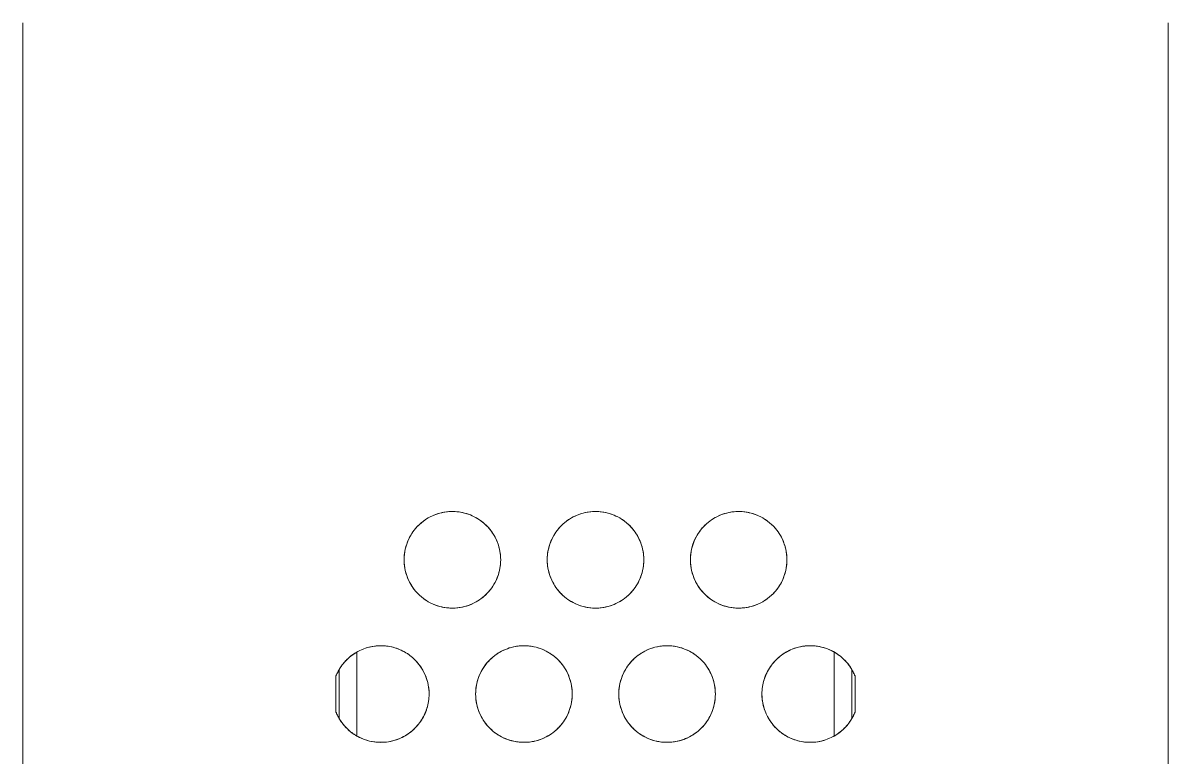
# Model space of a CAD drawing. Header units: millimetres. Extents: x -8546 to 211781, y -3000 to 31870.
# Drawn here: x 206621.91 to 206653.91, y 4772.38 to 4792.89 of the extents above; entities that cross this region are included whole.
import ezdxf

# ---------------------------------------------------------------- set-up
doc = ezdxf.new("R2010")
doc.units = ezdxf.units.MM
doc.layers.add('P-SANR-FIXT', color=6, linetype='Continuous', lineweight=9)

# ---------------------------------------------------------------- blocks, each defined once
blk = doc.blocks.new('Plumbing_Fixtures-Grohe-Allure-Rainshower_Shower_System_Wall_Mounted-12-METRIC - Allure 27 469 000-445960-D-D')
at = {"layer": 'P-SANR-FIXT'}
for p, q in [((3750.492, 4792.892), (3750.492, 4717.892)), ((3782.492, 4717.892), (3782.492, 4792.892)), ((3759.825, 4775.315), (3759.825, 4772.969)), ((3773.159, 4775.316), (3773.159, 4772.968)), ((3759.332, 4773.453), (3759.332, 4774.831)), ((3773.654, 4774.83), (3773.654, 4773.454)), ((3759.238, 4774.65), (3759.238, 4773.634)), ((3773.747, 4773.635), (3773.747, 4774.649))]:
    blk.add_line(p, q, dxfattribs=at)
for points, knots in [([(3763.842, 4777.892), (3763.841, 4777.975), (3763.826, 4778.136), (3763.766, 4778.361), (3763.662, 4778.579), (3763.524, 4778.774), (3763.353, 4778.939), (3763.158, 4779.075), (3762.943, 4779.171), (3762.697, 4779.235), (3762.423, 4779.25), (3762.139, 4779.205), (3761.864, 4779.099), (3761.622, 4778.937), (3761.419, 4778.728), (3761.208, 4778.385), (3761.145, 4778.1), (3761.142, 4777.892)], [0, 0, 0, 0, 0.055556, 0.111111, 0.166667, 0.222222, 0.277778, 0.333333, 0.388889, 0.444444, 0.513889, 0.583333, 0.652778, 0.722222, 0.791667, 0.861111, 1, 1, 1, 1]), ([(3761.142, 4777.892), (3761.143, 4777.975), (3761.159, 4778.137), (3761.219, 4778.362), (3761.322, 4778.578), (3761.458, 4778.771), (3761.625, 4778.935), (3761.816, 4779.068), (3762.027, 4779.166), (3762.269, 4779.232), (3762.542, 4779.251), (3762.828, 4779.21), (3763.108, 4779.106), (3763.354, 4778.943), (3763.563, 4778.733), (3763.776, 4778.386), (3763.84, 4778.1), (3763.842, 4777.892)], [0, 0, 0, 0, 0.055556, 0.111111, 0.166667, 0.222222, 0.277778, 0.333333, 0.388889, 0.444444, 0.513889, 0.583333, 0.652778, 0.722222, 0.791667, 0.861111, 1, 1, 1, 1]), ([(3765.142, 4777.892), (3765.143, 4777.974), (3765.158, 4778.133), (3765.217, 4778.355), (3765.318, 4778.571), (3765.453, 4778.765), (3765.621, 4778.931), (3765.813, 4779.067), (3766.028, 4779.166), (3766.275, 4779.234), (3766.553, 4779.251), (3766.842, 4779.207), (3767.122, 4779.098), (3767.366, 4778.933), (3767.571, 4778.722), (3767.778, 4778.379), (3767.84, 4778.096), (3767.842, 4777.892)], [0, 0, 0, 0, 0.055556, 0.111111, 0.166667, 0.222222, 0.277778, 0.333333, 0.388889, 0.444444, 0.513889, 0.583333, 0.652778, 0.722222, 0.791667, 0.861111, 1, 1, 1, 1]), ([(3767.842, 4777.892), (3767.841, 4777.974), (3767.827, 4778.133), (3767.768, 4778.355), (3767.666, 4778.57), (3767.532, 4778.764), (3767.364, 4778.931), (3767.171, 4779.067), (3766.956, 4779.166), (3766.709, 4779.234), (3766.432, 4779.251), (3766.142, 4779.207), (3765.862, 4779.098), (3765.618, 4778.934), (3765.414, 4778.722), (3765.206, 4778.378), (3765.144, 4778.096), (3765.142, 4777.892)], [0, 0, 0, 0, 0.055556, 0.111111, 0.166667, 0.222222, 0.277778, 0.333333, 0.388889, 0.444444, 0.513889, 0.583333, 0.652778, 0.722222, 0.791667, 0.861111, 1, 1, 1, 1]), ([(3769.142, 4777.892), (3769.143, 4777.975), (3769.158, 4778.137), (3769.219, 4778.362), (3769.324, 4778.58), (3769.462, 4778.775), (3769.633, 4778.941), (3769.828, 4779.076), (3770.043, 4779.171), (3770.289, 4779.236), (3770.562, 4779.25), (3770.846, 4779.205), (3771.12, 4779.099), (3771.362, 4778.937), (3771.565, 4778.729), (3771.776, 4778.386), (3771.839, 4778.1), (3771.842, 4777.892)], [0, 0, 0, 0, 0.055556, 0.111111, 0.166667, 0.222222, 0.277778, 0.333333, 0.388889, 0.444444, 0.513889, 0.583333, 0.652778, 0.722222, 0.791667, 0.861111, 1, 1, 1, 1]), ([(3771.842, 4777.892), (3771.841, 4777.975), (3771.826, 4778.136), (3771.766, 4778.361), (3771.663, 4778.577), (3771.527, 4778.77), (3771.36, 4778.934), (3771.169, 4779.068), (3770.957, 4779.166), (3770.715, 4779.232), (3770.442, 4779.251), (3770.155, 4779.21), (3769.875, 4779.105), (3769.629, 4778.942), (3769.421, 4778.732), (3769.208, 4778.385), (3769.144, 4778.099), (3769.142, 4777.892)], [0, 0, 0, 0, 0.055556, 0.111111, 0.166667, 0.222222, 0.277778, 0.333333, 0.388889, 0.444444, 0.513889, 0.583333, 0.652778, 0.722222, 0.791667, 0.861111, 1, 1, 1, 1]), ([(3763.842, 4777.892), (3763.841, 4777.809), (3763.826, 4777.647), (3763.765, 4777.422), (3763.661, 4777.204), (3763.523, 4777.009), (3763.352, 4776.843), (3763.157, 4776.708), (3762.941, 4776.613), (3762.696, 4776.548), (3762.422, 4776.534), (3762.138, 4776.579), (3761.864, 4776.685), (3761.623, 4776.846), (3761.42, 4777.055), (3761.208, 4777.398), (3761.145, 4777.684), (3761.142, 4777.892)], [0, 0, 0, 0, 0.055556, 0.111111, 0.166667, 0.222222, 0.277778, 0.333333, 0.388889, 0.444444, 0.513889, 0.583333, 0.652778, 0.722222, 0.791667, 0.861111, 1, 1, 1, 1]), ([(3761.142, 4777.892), (3761.143, 4777.809), (3761.159, 4777.648), (3761.218, 4777.423), (3761.322, 4777.207), (3761.458, 4777.014), (3761.625, 4776.85), (3761.816, 4776.716), (3762.027, 4776.618), (3762.27, 4776.552), (3762.543, 4776.533), (3762.829, 4776.574), (3763.109, 4776.679), (3763.356, 4776.842), (3763.564, 4777.053), (3763.776, 4777.399), (3763.84, 4777.685), (3763.842, 4777.892)], [0, 0, 0, 0, 0.055556, 0.111111, 0.166667, 0.222222, 0.277778, 0.333333, 0.388889, 0.444444, 0.513889, 0.583333, 0.652778, 0.722222, 0.791667, 0.861111, 1, 1, 1, 1]), ([(3767.842, 4777.892), (3767.841, 4777.81), (3767.827, 4777.651), (3767.768, 4777.429), (3767.666, 4777.214), (3767.532, 4777.02), (3767.364, 4776.853), (3767.171, 4776.717), (3766.956, 4776.618), (3766.709, 4776.55), (3766.432, 4776.533), (3766.142, 4776.577), (3765.862, 4776.686), (3765.618, 4776.85), (3765.414, 4777.062), (3765.206, 4777.405), (3765.144, 4777.688), (3765.142, 4777.892)], [0, 0, 0, 0, 0.055556, 0.111111, 0.166667, 0.222222, 0.277778, 0.333333, 0.388889, 0.444444, 0.513889, 0.583333, 0.652778, 0.722222, 0.791667, 0.861111, 1, 1, 1, 1]), ([(3765.142, 4777.892), (3765.143, 4777.81), (3765.158, 4777.651), (3765.217, 4777.429), (3765.318, 4777.213), (3765.453, 4777.019), (3765.621, 4776.853), (3765.813, 4776.717), (3766.028, 4776.618), (3766.275, 4776.55), (3766.553, 4776.533), (3766.842, 4776.577), (3767.122, 4776.686), (3767.366, 4776.851), (3767.571, 4777.062), (3767.778, 4777.405), (3767.84, 4777.688), (3767.842, 4777.892)], [0, 0, 0, 0, 0.055556, 0.111111, 0.166667, 0.222222, 0.277778, 0.333333, 0.388889, 0.444444, 0.513889, 0.583333, 0.652778, 0.722222, 0.791667, 0.861111, 1, 1, 1, 1]), ([(3771.842, 4777.892), (3771.841, 4777.809), (3771.825, 4777.647), (3771.766, 4777.422), (3771.662, 4777.207), (3771.527, 4777.013), (3771.36, 4776.85), (3771.168, 4776.716), (3770.958, 4776.618), (3770.716, 4776.552), (3770.443, 4776.533), (3770.157, 4776.574), (3769.877, 4776.678), (3769.63, 4776.84), (3769.422, 4777.051), (3769.209, 4777.398), (3769.144, 4777.684), (3769.142, 4777.892)], [0, 0, 0, 0, 0.055556, 0.111111, 0.166667, 0.222222, 0.277778, 0.333333, 0.388889, 0.444444, 0.513889, 0.583333, 0.652778, 0.722222, 0.791667, 0.861111, 1, 1, 1, 1]), ([(3769.142, 4777.892), (3769.143, 4777.809), (3769.158, 4777.648), (3769.219, 4777.423), (3769.323, 4777.205), (3769.46, 4777.01), (3769.631, 4776.844), (3769.826, 4776.709), (3770.041, 4776.613), (3770.287, 4776.548), (3770.561, 4776.534), (3770.846, 4776.579), (3771.121, 4776.685), (3771.362, 4776.847), (3771.566, 4777.056), (3771.776, 4777.399), (3771.839, 4777.684), (3771.842, 4777.892)], [0, 0, 0, 0, 0.055556, 0.111111, 0.166667, 0.222222, 0.277778, 0.333333, 0.388889, 0.444444, 0.513889, 0.583333, 0.652778, 0.722222, 0.791667, 0.861111, 1, 1, 1, 1]), ([(3759.332, 4774.831), (3759.402, 4774.947), (3759.564, 4775.148), (3759.989, 4775.44), (3760.532, 4775.54), (3761.016, 4775.404), (3761.299, 4775.234), (3761.484, 4775.068), (3761.638, 4774.871), (3761.794, 4774.565), (3761.841, 4774.318), (3761.842, 4774.142)], [0, 0, 0, 0, 0.111111, 0.222222, 0.444444, 0.583333, 0.652778, 0.722222, 0.791667, 0.861111, 1, 1, 1, 1]), ([(3761.842, 4774.142), (3761.841, 4774.363), (3761.762, 4774.682), (3761.518, 4775.039), (3761.261, 4775.27), (3760.934, 4775.437), (3760.426, 4775.532), (3760.049, 4775.442), (3759.825, 4775.315)], [0, 0, 0, 0, 0.222222, 0.333333, 0.444444, 0.583333, 0.722222, 1, 1, 1, 1]), ([(3765.842, 4774.142), (3765.841, 4774.224), (3765.827, 4774.383), (3765.767, 4774.607), (3765.665, 4774.822), (3765.53, 4775.017), (3765.361, 4775.183), (3765.167, 4775.32), (3764.951, 4775.418), (3764.704, 4775.485), (3764.427, 4775.5), (3764.14, 4775.456), (3763.861, 4775.348), (3763.618, 4775.184), (3763.415, 4774.973), (3763.207, 4774.63), (3763.145, 4774.347), (3763.142, 4774.142)], [0, 0, 0, 0, 0.055556, 0.111111, 0.166667, 0.222222, 0.277778, 0.333333, 0.388889, 0.444444, 0.513889, 0.583333, 0.652778, 0.722222, 0.791667, 0.861111, 1, 1, 1, 1]), ([(3763.142, 4774.142), (3763.143, 4774.224), (3763.158, 4774.384), (3763.217, 4774.607), (3763.319, 4774.822), (3763.454, 4775.016), (3763.621, 4775.181), (3763.813, 4775.317), (3764.026, 4775.415), (3764.272, 4775.483), (3764.548, 4775.501), (3764.837, 4775.458), (3765.117, 4775.351), (3765.363, 4775.186), (3765.569, 4774.975), (3765.777, 4774.63), (3765.84, 4774.347), (3765.842, 4774.142)], [0, 0, 0, 0, 0.055556, 0.111111, 0.166667, 0.222222, 0.277778, 0.333333, 0.388889, 0.444444, 0.513889, 0.583333, 0.652778, 0.722222, 0.791667, 0.861111, 1, 1, 1, 1]), ([(3767.142, 4774.142), (3767.143, 4774.224), (3767.158, 4774.384), (3767.217, 4774.607), (3767.32, 4774.823), (3767.455, 4775.018), (3767.624, 4775.184), (3767.818, 4775.32), (3768.034, 4775.418), (3768.281, 4775.485), (3768.558, 4775.5), (3768.845, 4775.456), (3769.123, 4775.348), (3769.366, 4775.184), (3769.57, 4774.973), (3769.777, 4774.63), (3769.84, 4774.347), (3769.842, 4774.142)], [0, 0, 0, 0, 0.055556, 0.111111, 0.166667, 0.222222, 0.277778, 0.333333, 0.388889, 0.444444, 0.513889, 0.583333, 0.652778, 0.722222, 0.791667, 0.861111, 1, 1, 1, 1]), ([(3769.842, 4774.142), (3769.841, 4774.224), (3769.826, 4774.383), (3769.767, 4774.606), (3769.666, 4774.822), (3769.531, 4775.015), (3769.364, 4775.181), (3769.172, 4775.317), (3768.958, 4775.415), (3768.713, 4775.483), (3768.436, 4775.501), (3768.147, 4775.458), (3767.866, 4775.351), (3767.621, 4775.186), (3767.416, 4774.975), (3767.207, 4774.63), (3767.144, 4774.347), (3767.142, 4774.142)], [0, 0, 0, 0, 0.055556, 0.111111, 0.166667, 0.222222, 0.277778, 0.333333, 0.388889, 0.444444, 0.513889, 0.583333, 0.652778, 0.722222, 0.791667, 0.861111, 1, 1, 1, 1]), ([(3771.142, 4774.142), (3771.143, 4774.283), (3771.173, 4774.482), (3771.275, 4774.735), (3771.376, 4774.911), (3771.503, 4775.067), (3771.697, 4775.248), (3772.012, 4775.429), (3772.455, 4775.519), (3772.929, 4775.449), (3773.354, 4775.218), (3773.566, 4774.974), (3773.654, 4774.83)], [0, 0, 0, 0, 0.111111, 0.166667, 0.222222, 0.277778, 0.333333, 0.444444, 0.583333, 0.722222, 0.861111, 1, 1, 1, 1]), ([(3773.159, 4775.316), (3772.979, 4775.417), (3772.686, 4775.505), (3772.277, 4775.487), (3771.954, 4775.396), (3771.636, 4775.21), (3771.362, 4774.916), (3771.183, 4774.546), (3771.143, 4774.28), (3771.142, 4774.142)], [0, 0, 0, 0, 0.222222, 0.333333, 0.444444, 0.583333, 0.722222, 0.861111, 1, 1, 1, 1]), ([(3759.825, 4775.315), (3759.764, 4775.279), (3759.65, 4775.203), (3759.517, 4775.08), (3759.414, 4774.96), (3759.333, 4774.836), (3759.271, 4774.719), (3759.232, 4774.631), (3759.244, 4774.665), (3759.297, 4774.757), (3759.332, 4774.831)], [0, 0, 0, 0, 0.125, 0.25, 0.354167, 0.458333, 0.583333, 0.6875, 0.833333, 1, 1, 1, 1]), ([(3773.654, 4774.83), (3773.679, 4774.775), (3773.723, 4774.69), (3773.754, 4774.641), (3773.738, 4774.655), (3773.693, 4774.768), (3773.623, 4774.881), (3773.533, 4775.006), (3773.395, 4775.156), (3773.26, 4775.255), (3773.159, 4775.316)], [0, 0, 0, 0, 0.125, 0.25, 0.354167, 0.458333, 0.583333, 0.6875, 0.791667, 1, 1, 1, 1]), ([(3761.842, 4774.142), (3761.841, 4774.001), (3761.811, 4773.802), (3761.71, 4773.549), (3761.608, 4773.373), (3761.482, 4773.218), (3761.287, 4773.037), (3760.973, 4772.855), (3760.53, 4772.765), (3760.057, 4772.835), (3759.631, 4773.065), (3759.42, 4773.308), (3759.332, 4773.453)], [0, 0, 0, 0, 0.111111, 0.166667, 0.222222, 0.277778, 0.333333, 0.444444, 0.583333, 0.722222, 0.861111, 1, 1, 1, 1]), ([(3759.825, 4772.969), (3760.004, 4772.867), (3760.298, 4772.779), (3760.707, 4772.797), (3761.03, 4772.887), (3761.348, 4773.073), (3761.623, 4773.368), (3761.801, 4773.737), (3761.842, 4774.004), (3761.842, 4774.142)], [0, 0, 0, 0, 0.222222, 0.333333, 0.444444, 0.583333, 0.722222, 0.861111, 1, 1, 1, 1]), ([(3765.842, 4774.142), (3765.841, 4774.06), (3765.827, 4773.9), (3765.767, 4773.677), (3765.665, 4773.461), (3765.53, 4773.267), (3765.36, 4773.1), (3765.166, 4772.964), (3764.951, 4772.866), (3764.704, 4772.799), (3764.427, 4772.784), (3764.139, 4772.828), (3763.861, 4772.936), (3763.618, 4773.1), (3763.415, 4773.31), (3763.207, 4773.654), (3763.145, 4773.937), (3763.142, 4774.142)], [0, 0, 0, 0, 0.055556, 0.111111, 0.166667, 0.222222, 0.277778, 0.333333, 0.388889, 0.444444, 0.513889, 0.583333, 0.652778, 0.722222, 0.791667, 0.861111, 1, 1, 1, 1]), ([(3763.142, 4774.142), (3763.143, 4774.06), (3763.158, 4773.901), (3763.217, 4773.678), (3763.319, 4773.462), (3763.454, 4773.268), (3763.621, 4773.103), (3763.813, 4772.967), (3764.026, 4772.869), (3764.272, 4772.801), (3764.549, 4772.783), (3764.837, 4772.826), (3765.118, 4772.933), (3765.363, 4773.098), (3765.569, 4773.309), (3765.777, 4773.654), (3765.84, 4773.937), (3765.842, 4774.142)], [0, 0, 0, 0, 0.055556, 0.111111, 0.166667, 0.222222, 0.277778, 0.333333, 0.388889, 0.444444, 0.513889, 0.583333, 0.652778, 0.722222, 0.791667, 0.861111, 1, 1, 1, 1]), ([(3769.842, 4774.142), (3769.841, 4774.06), (3769.826, 4773.9), (3769.767, 4773.677), (3769.666, 4773.462), (3769.531, 4773.269), (3769.364, 4773.103), (3769.172, 4772.967), (3768.958, 4772.869), (3768.713, 4772.801), (3768.437, 4772.783), (3768.148, 4772.826), (3767.867, 4772.933), (3767.622, 4773.097), (3767.416, 4773.309), (3767.207, 4773.654), (3767.144, 4773.937), (3767.142, 4774.142)], [0, 0, 0, 0, 0.055556, 0.111111, 0.166667, 0.222222, 0.277778, 0.333333, 0.388889, 0.444444, 0.513889, 0.583333, 0.652778, 0.722222, 0.791667, 0.861111, 1, 1, 1, 1]), ([(3767.142, 4774.142), (3767.143, 4774.06), (3767.158, 4773.901), (3767.217, 4773.677), (3767.319, 4773.461), (3767.455, 4773.267), (3767.624, 4773.1), (3767.818, 4772.964), (3768.033, 4772.866), (3768.28, 4772.799), (3768.557, 4772.784), (3768.845, 4772.828), (3769.123, 4772.936), (3769.366, 4773.1), (3769.57, 4773.311), (3769.778, 4773.654), (3769.84, 4773.937), (3769.842, 4774.142)], [0, 0, 0, 0, 0.055556, 0.111111, 0.166667, 0.222222, 0.277778, 0.333333, 0.388889, 0.444444, 0.513889, 0.583333, 0.652778, 0.722222, 0.791667, 0.861111, 1, 1, 1, 1]), ([(3773.654, 4773.454), (3773.583, 4773.338), (3773.421, 4773.137), (3772.996, 4772.845), (3772.453, 4772.744), (3771.969, 4772.879), (3771.686, 4773.05), (3771.501, 4773.215), (3771.347, 4773.413), (3771.191, 4773.719), (3771.144, 4773.966), (3771.142, 4774.142)], [0, 0, 0, 0, 0.111111, 0.222222, 0.444444, 0.583333, 0.652778, 0.722222, 0.791667, 0.861111, 1, 1, 1, 1]), ([(3771.142, 4774.142), (3771.143, 4773.921), (3771.222, 4773.602), (3771.466, 4773.245), (3771.723, 4773.014), (3772.049, 4772.847), (3772.558, 4772.752), (3772.934, 4772.842), (3773.159, 4772.968)], [0, 0, 0, 0, 0.222222, 0.333333, 0.444444, 0.583333, 0.722222, 1, 1, 1, 1]), ([(3759.332, 4773.453), (3759.306, 4773.508), (3759.262, 4773.593), (3759.231, 4773.643), (3759.246, 4773.629), (3759.291, 4773.516), (3759.361, 4773.403), (3759.451, 4773.279), (3759.588, 4773.128), (3759.723, 4773.029), (3759.825, 4772.969)], [0, 0, 0, 0, 0.125, 0.25, 0.354167, 0.458333, 0.583333, 0.6875, 0.791667, 1, 1, 1, 1]), ([(3773.159, 4772.968), (3773.22, 4773.004), (3773.334, 4773.081), (3773.467, 4773.203), (3773.57, 4773.323), (3773.651, 4773.447), (3773.713, 4773.565), (3773.753, 4773.653), (3773.741, 4773.62), (3773.688, 4773.528), (3773.654, 4773.454)], [0, 0, 0, 0, 0.125, 0.25, 0.354167, 0.458333, 0.583333, 0.6875, 0.833333, 1, 1, 1, 1])]:
    blk.add_open_spline(points, degree=3, knots=knots, dxfattribs=at)

msp = doc.modelspace()

# ---------------------------------------------------------------- block references
at = {"layer": 'P-SANR-FIXT'}
msp.add_blockref('Plumbing_Fixtures-Grohe-Allure-Rainshower_Shower_System_Wall_Mounted-12-METRIC - Allure 27 469 000-445960-D-D', (202871.419, 0), dxfattribs=at)

doc.saveas('drawing.dxf')
